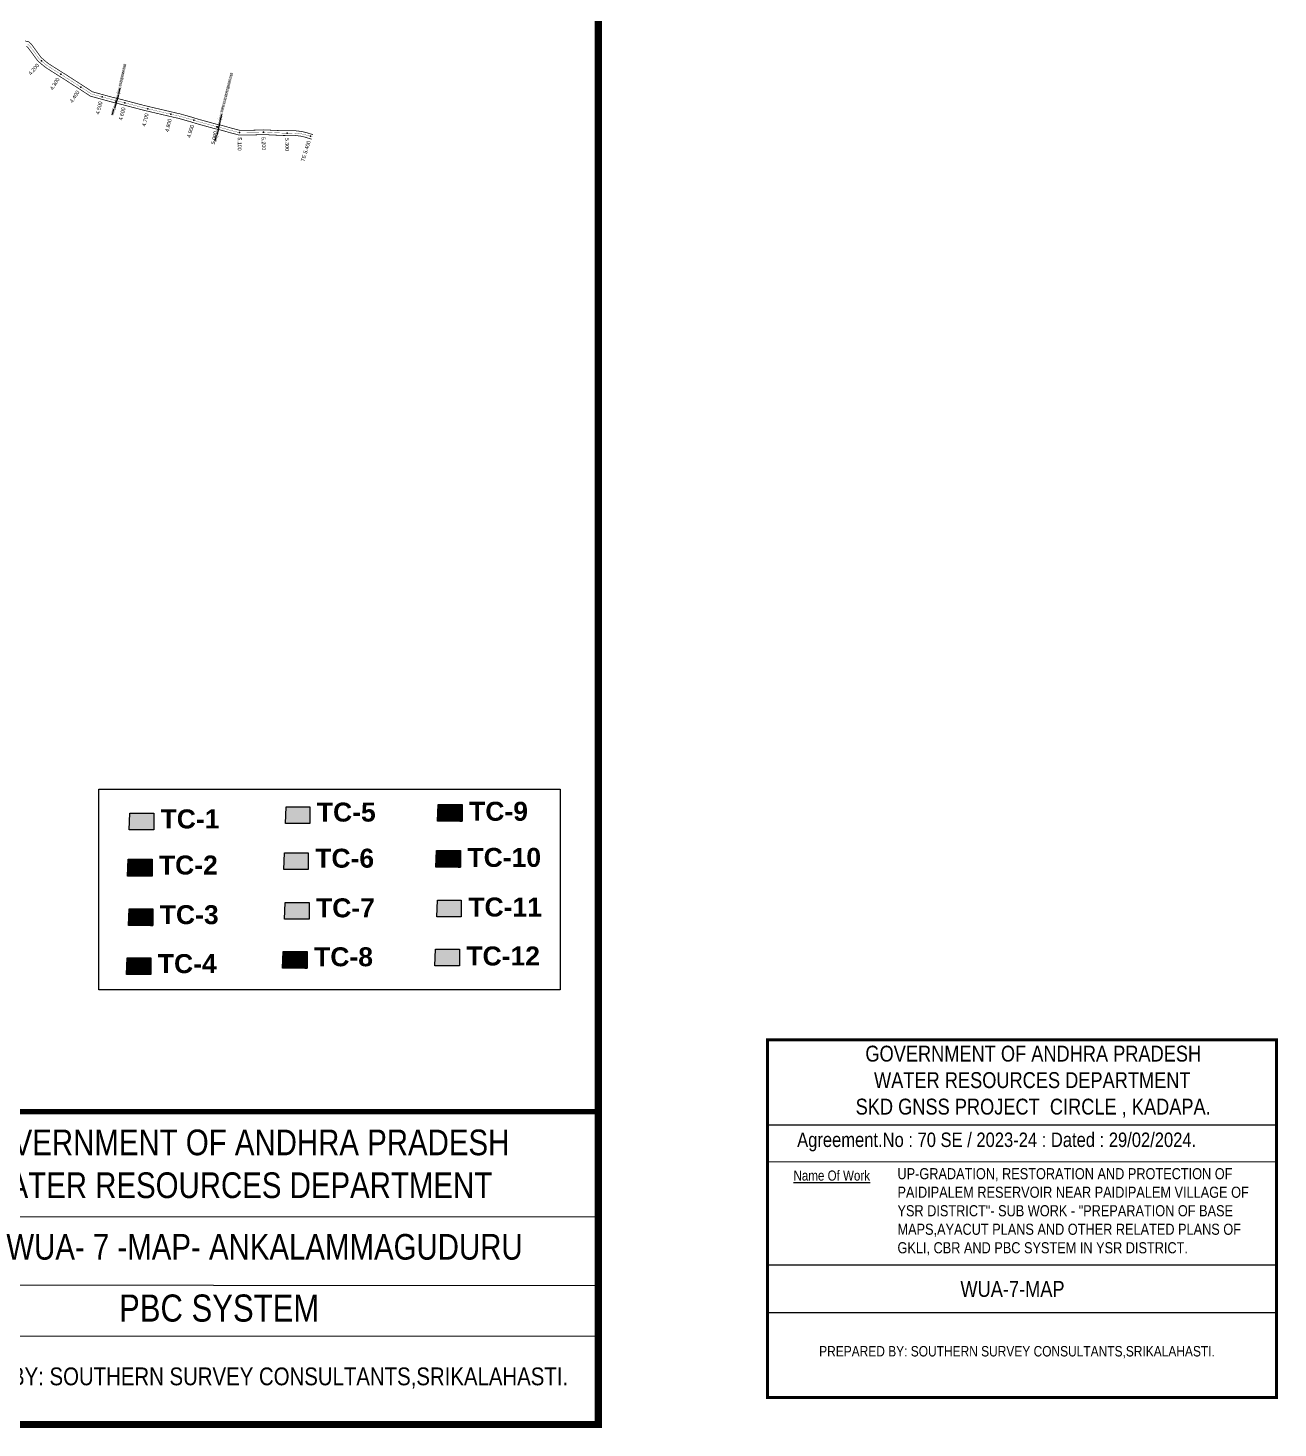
# Model space of a CAD drawing. Header units: inches. Extents: x 191726 to 254104, y 1600078 to 1621862.
# Drawn here: x 202180 to 207453, y 1604349 to 1610253 of the extents above; entities that cross this region are included whole.
import ezdxf
from ezdxf.enums import TextEntityAlignment as Align

# ---------------------------------------------------------------- set-up
doc = ezdxf.new("R2010")
doc.units = ezdxf.units.IN
doc.header["$LTSCALE"] = 15
doc.header["$MEASUREMENT"] = 0
doc.linetypes.add('ACAD_ISO02W100', pattern=[15, 12, -3])
doc.linetypes.add('HIDDEN2', pattern=[0.1875, 0.125, -0.0625])
for name, color, linetype in [('CANAL1', 7, 'Continuous'), ('CS', 134, 'Continuous'), ('CSMark', 72, 'Continuous'), ('FRAME 025', 7, 'Continuous'), ('PAPER SIZE', 5, 'Continuous'), ('PLOTS NO', 7, 'Continuous'), ('STRUCTURE', 5, 'Continuous'), ('TEXT', 1, 'Continuous'), ('text2', 7, 'Continuous'), ('TITLEBLOCK', 7, 'Continuous'), ('WUA-7', 3, 'Continuous')]:
    doc.layers.add(name, color=color, linetype=linetype)
doc.styles.add('ARIALN', font='ARIALN.TTF')
doc.styles.get("Standard").update_dxf_attribs({"font": 'arial.ttf'})
doc.dimstyles.get("Standard").update_dxf_attribs({"dimtxt": 0.18, "dimasz": 0.18, "dimexe": 0.18, "dimexo": 0.0625, "dimgap": 0.09, "dimtad": 0, "dimtih": 1, "dimtoh": 1, "dimdec": 4, "dimzin": 0, "dimdsep": 46, "dimtxsty": 'Standard', "dimcen": 0.09, "dimadec": 0, "dimazin": 0, "dimtfac": 1, "dimtdec": 4, "dimtofl": 0, "dimtmove": 0, "dimatfit": 3, "dimfxl": 1, "dimtolj": 1, "dimtzin": 0, "dimarcsym": 0})
pattern_1 = [(45, (121147.63702, 965221.266024), (-0.0353553390593, 0.0353553390593), [])]

# ---------------------------------------------------------------- blocks, each defined once
blk = doc.blocks.new('SLB')
at = {"layer": 'STRUCTURE'}
h = blk.add_hatch(dxfattribs=at)
h.set_pattern_fill('DOTS', color=6, scale=20, angle=320.37225, style=0)
h.set_pattern_definition([(320.372247934, (-159.4327, -72.9564), (1.2786241598, 0.5641323054), [0, -1.25])])
h.paths.add_polyline_path([(769699.5, 1706871.1), (769699.5, 1706861.1), (769729.1, 1706861.1), (769732.1, 1706863.1), (769792.1, 1706863.1), (769795.1, 1706861.1), (769824.7, 1706861.1), (769824.7, 1706871.1), (769795.1, 1706871.1), (769792.1, 1706869.1), (769732.1, 1706869.1), (769729.1, 1706871.1)])
at = {"layer": 'STRUCTURE', "color": 6, "linetype": 'ACAD_ISO02W100', "ltscale": 0.5, "const_width": 0.5}
for points in [[(769699.5, 1706871.1), (769729.1, 1706871.1)], [(769795.1, 1706871.1), (769824.7, 1706871.1)], [(769699.5, 1706861.1), (769729.1, 1706861.1)], [(769795.1, 1706861.1), (769824.7, 1706861.1)]]:
    blk.add_lwpolyline(points, dxfattribs=at)
at = {"layer": 'STRUCTURE', "color": 6, "const_width": 0.628}
for points in [[(769726.1, 1706877.1), (769726.1, 1706873.1), (769732.1, 1706869.1), (769792.1, 1706869.1), (769798.1, 1706873.1), (769798.1, 1706877.1)], [(769726.1, 1706855.1), (769726.1, 1706859.1), (769732.1, 1706863.1), (769792.1, 1706863.1), (769798.1, 1706859.1), (769798.1, 1706855.1)]]:
    blk.add_lwpolyline(points, dxfattribs=at)
at = {"layer": 'STRUCTURE', "color": 6}
blk.add_lwpolyline([(769732.1, 1706863.1), (769792.1, 1706863.1)], dxfattribs=at)
blk.add_lwpolyline([(769732.1, 1706863.1), (769792.1, 1706863.1)], dxfattribs=at)
at = {"layer": 'STRUCTURE', "color": 0}
blk.add_circle((769762.1, 1706866.1), 1.24, dxfattribs=at)
for points in [[(769703.8, 1706866), (769726.7, 1706866)], [(769818.6, 1706865.8), (769795.7, 1706865.8)]]:
    blk.add_leader(points, dimstyle='Standard', override={"dimasz": 10, "dimgap": 0.09, "dimtad": 0}, dxfattribs=at)

msp = doc.modelspace()

# ---------------------------------------------------------------- hatches: boundary and pattern name
at = {"layer": 'PLOTS NO', "true_color": 0x105689}
h = msp.add_hatch(color=146, dxfattribs=at)
h.dxf.hatch_style = 1
h.paths.add_polyline_path([(203268.5, 1606968.9), (203265.6, 1606898.2), (203369, 1606898.2), (203369, 1606968.9)])
at = {"layer": 'PLOTS NO', "true_color": 0xafd9aa}
h = msp.add_hatch(dxfattribs=at)
h.set_pattern_fill('ANSI31', color=9, scale=0.4)
h.set_pattern_definition(pattern_1)
h.paths.add_polyline_path([(203910.7, 1606978.7), (203907.8, 1606907.9), (204011.2, 1606907.9), (204011.2, 1606978.7)])
at = {"layer": 'PLOTS NO'}
h = msp.add_hatch(color=2, dxfattribs=at)
h.dxf.hatch_style = 1
h.paths.add_polyline_path([(202710.4, 1606871.3), (202710.4, 1606942), (202609.9, 1606942), (202607, 1606871.3)])
at = {"layer": 'PLOTS NO', "true_color": 0xcd6928}
h = msp.add_hatch(dxfattribs=at)
h.set_pattern_fill('ANSI31', color=32, scale=0.4)
h.set_pattern_definition(pattern_1)
h.paths.add_polyline_path([(202603, 1606747.5), (202600.1, 1606676.8), (202703.5, 1606676.8), (202703.5, 1606747.5)])
at = {"layer": 'PLOTS NO', "true_color": 0xc7c8ca}
h = msp.add_hatch(color=9, dxfattribs=at)
h.dxf.hatch_style = 1
h.paths.add_polyline_path([(203261.7, 1606774.5), (203258.8, 1606703.7), (203362.2, 1606703.7), (203362.2, 1606774.5)])
at = {"layer": 'PLOTS NO', "true_color": 0x7aafdf}
h = msp.add_hatch(dxfattribs=at)
h.set_pattern_fill('ANSI31', color=143, scale=0.4)
h.set_pattern_definition(pattern_1)
h.paths.add_polyline_path([(203903.8, 1606784.2), (203900.9, 1606713.5), (204004.4, 1606713.5), (204004.4, 1606784.2)])
at = {"layer": 'PLOTS NO', "true_color": 0x105689}
h = msp.add_hatch(color=146, dxfattribs=at)
h.dxf.hatch_style = 1
h.paths.add_polyline_path([(203265.2, 1606565.2), (203262.3, 1606494.5), (203365.7, 1606494.5), (203365.7, 1606565.2)])
at = {"layer": 'PLOTS NO', "true_color": 0xc7c8ca}
h = msp.add_hatch(color=9, dxfattribs=at)
h.dxf.hatch_style = 1
h.paths.add_polyline_path([(203907.4, 1606574.9), (203904.5, 1606504.2), (204007.9, 1606504.2), (204007.9, 1606574.9)])
at = {"layer": 'PLOTS NO', "true_color": 0x58ba48}
h = msp.add_hatch(dxfattribs=at)
h.set_pattern_fill('ANSI31', color=85, scale=0.4)
h.set_pattern_definition([(45, (121151.17488, 965012.00593), (-0.0353553390593, 0.0353553390593), [])])
h.paths.add_polyline_path([(202606.6, 1606538.3), (202603.7, 1606467.5), (202707.1, 1606467.5), (202707.1, 1606538.3)])
at = {"layer": 'PLOTS NO', "true_color": 0xa953a0}
h = msp.add_hatch(dxfattribs=at)
h.set_pattern_fill('ANSI31', color=215, scale=0.4)
h.set_pattern_definition(pattern_1)
h.paths.add_polyline_path([(202598.3, 1606331.8), (202595.5, 1606261), (202698.9, 1606261), (202698.9, 1606331.8)])
at = {"layer": 'PLOTS NO', "true_color": 0xf7abae}
h = msp.add_hatch(dxfattribs=at)
h.set_pattern_fill('ANSI31', color=241, scale=0.4)
h.set_pattern_definition(pattern_1)
h.paths.add_polyline_path([(203257, 1606358.7), (203254.1, 1606288), (203357.5, 1606288), (203357.5, 1606358.7)])
at = {"layer": 'PLOTS NO', "true_color": 0xfeeab9}
h = msp.add_hatch(color=254, dxfattribs=at)
h.dxf.hatch_style = 1
h.paths.add_polyline_path([(203896.3, 1606297.7), (203999.7, 1606297.7), (203999.7, 1606368.4), (203899.1, 1606368.4)])

# ---------------------------------------------------------------- linework, layer by layer
at = {"layer": 'CANAL1', "color": 200, "const_width": 3}
for points in [[(202168, 1610198.6), (202182.9, 1610195.1), (202194.1, 1610185.3), (202235.2, 1610129.4), (202254.1, 1610112.7), (202268.1, 1610102.1), (202291.4, 1610087.1), (202345.5, 1610053), (202431.8, 1609997.4), (202452.3, 1609983.9), (202457.2, 1609982.7), (202538.6, 1609960.4), (202557.7, 1609956.1), (202564.6, 1609954.3), (202669.8, 1609926.6), (202765, 1609904.2), (202810.5, 1609893.6), (202817.1, 1609892.4), (202871.3, 1609877.1), (202896.6, 1609869.1), (202973.6, 1609847.9), (202990, 1609844.3), (203000.7, 1609841.6), (203036.3, 1609831.4), (203072.7, 1609821.9), (203098.6, 1609822), (203134, 1609822.3), (203175.1, 1609823.7), (203257.1, 1609819.9), (203304.4, 1609820.3), (203320.9, 1609818.4), (203334.9, 1609816.9), (203355.5, 1609811.8), (203382.4, 1609803.4)], [(202173.5, 1610176.7), (202179.4, 1610171.7), (202220.4, 1610115.8), (202241.5, 1610097.2), (202256.6, 1610085.7), (202280.6, 1610070.2), (202334.7, 1610036.1), (202420.9, 1609980.6), (202444.1, 1609965.4), (202452.1, 1609963.4), (202533.8, 1609941), (202553, 1609936.7), (202559.5, 1609934.9), (202665, 1609907.2), (202760.5, 1609884.7), (202806.4, 1609874), (202812.6, 1609872.9), (202865.6, 1609857.9), (202891, 1609850), (202968.9, 1609828.4), (202985.4, 1609824.9), (202995.4, 1609822.3), (203031, 1609812.1), (203070.1, 1609801.9), (203098.8, 1609802), (203134.4, 1609802.4), (203175, 1609803.7), (203256.8, 1609799.9), (203303.3, 1609800.3), (203318.6, 1609798.6), (203331.4, 1609797.1), (203350.2, 1609792.5), (203376.4, 1609784.3)]]:
    msp.add_lwpolyline(points, dxfattribs=at)
at = {"layer": 'CANAL1', "color": 1, "linetype": 'HIDDEN2', "ltscale": 4, "const_width": 1}
msp.add_lwpolyline([(202178.2, 1610185.9), (202186.7, 1610178.5), (202227.8, 1610122.6), (202247.8, 1610105), (202262.3, 1610093.9), (202286, 1610078.7), (202340.1, 1610044.5), (202426.3, 1609989), (202448.2, 1609974.7), (202454.7, 1609973), (202536.2, 1609950.7), (202555.3, 1609946.4), (202562.1, 1609944.6), (202667.4, 1609916.9), (202762.7, 1609894.4), (202808.4, 1609883.8), (202814.8, 1609882.6), (202868.4, 1609867.5), (202893.8, 1609859.5), (202971.2, 1609838.2), (202987.7, 1609834.6), (202998, 1609832), (203033.7, 1609821.8), (203071.4, 1609811.9), (203098.7, 1609812), (203134.2, 1609812.4), (203175.1, 1609813.7), (203257, 1609809.9), (203303.9, 1609810.3), (203319.7, 1609808.5), (203333.2, 1609807), (203352.9, 1609802.2), (203379.4, 1609793.9)], dxfattribs=at)
at = {"layer": 'CS'}
for p in [(202236.4, 1610115), (202318.5, 1610058.2), (202402.7, 1610004.2), (202492.3, 1609962.7), (202589.1, 1609937.5), (202685.9, 1609912.6), (202783.2, 1609889.7), (202879.8, 1609863.9), (202976.1, 1609837.1), (203072.8, 1609811.9), (203172.8, 1609813.6), (203272.7, 1609810), (203371.1, 1609796.5)]:
    msp.add_point(p, dxfattribs=at)
at = {"layer": 'FRAME 025', "lineweight": -3}
msp.add_lwpolyline([(205299.9, 1605627.3), (207449.4, 1605627.3)], dxfattribs=at)
for points, elevation in [([(205301.1, 1605471.3), (207440.6, 1605472.8)], 7.8), ([(201332.6, 1605241.4), (204583.6, 1605239.8)], 25.5), ([(205299.7, 1605037.4), (207440.4, 1605036.3)], 7.8), ([(201334.8, 1604952.1), (204589.2, 1604950.4)], 25.5), ([(205300.7, 1604836.6), (207441.4, 1604835.5)], 7.8), ([(201327.6, 1604737.1), (204583.6, 1604735.4)], 25.5)]:
    msp.add_lwpolyline(points, dxfattribs=dict(at, elevation=elevation))
at = {"layer": 'PAPER SIZE', "color": 5, "const_width": 12.8}
msp.add_lwpolyline([(205298.8, 1605986.2), (207446.1, 1605986.2), (207446.1, 1604477.3), (205298.8, 1604477.3)], close=True, dxfattribs=at)
at = {"layer": 'PAPER SIZE', "color": 5, "const_width": 21.8, "elevation": 10.8}
msp.add_lwpolyline([(201334.1, 1605683.1), (204583.6, 1605683.1), (204583.6, 1604364.4), (201334.1, 1604364.4)], close=True, dxfattribs=at)
at = {"layer": 'PLOTS NO', "color": 2}
for p, q in [((203265.6, 1606898.2), (203268.5, 1606968.9)), ((203268.5, 1606968.9), (203369, 1606968.9)), ((203369, 1606968.9), (203369, 1606898.2)), ((203907.8, 1606907.9), (203910.7, 1606978.7)), ((203910.7, 1606978.7), (204011.2, 1606978.7)), ((204011.2, 1606978.7), (204011.2, 1606907.9)), ((202607, 1606871.3), (202609.9, 1606942)), ((202609.9, 1606942), (202710.4, 1606942)), ((202710.4, 1606942), (202710.4, 1606871.3)), ((204011.2, 1606907.9), (203907.8, 1606907.9)), ((202710.4, 1606871.3), (202607, 1606871.3)), ((203369, 1606898.2), (203265.6, 1606898.2)), ((202600.1, 1606676.8), (202603, 1606747.5)), ((202603, 1606747.5), (202703.5, 1606747.5)), ((202703.5, 1606747.5), (202703.5, 1606676.8)), ((203258.8, 1606703.7), (203261.7, 1606774.5)), ((203261.7, 1606774.5), (203362.2, 1606774.5)), ((203362.2, 1606774.5), (203362.2, 1606703.7)), ((203900.9, 1606713.5), (203903.8, 1606784.2)), ((203903.8, 1606784.2), (204004.4, 1606784.2)), ((204004.4, 1606784.2), (204004.4, 1606713.5)), ((202703.5, 1606676.8), (202600.1, 1606676.8)), ((203362.2, 1606703.7), (203258.8, 1606703.7)), ((204004.4, 1606713.5), (203900.9, 1606713.5)), ((203262.3, 1606494.5), (203265.2, 1606565.2)), ((203265.2, 1606565.2), (203365.7, 1606565.2)), ((203365.7, 1606565.2), (203365.7, 1606494.5)), ((203904.5, 1606504.2), (203907.4, 1606574.9)), ((203907.4, 1606574.9), (204007.9, 1606574.9)), ((204007.9, 1606574.9), (204007.9, 1606504.2)), ((202603.7, 1606467.5), (202606.6, 1606538.3)), ((202606.6, 1606538.3), (202707.1, 1606538.3)), ((202707.1, 1606538.3), (202707.1, 1606467.5)), ((203365.7, 1606494.5), (203262.3, 1606494.5)), ((204007.9, 1606504.2), (203904.5, 1606504.2)), ((202707.1, 1606467.5), (202603.7, 1606467.5)), ((202595.5, 1606261), (202598.3, 1606331.8)), ((202598.3, 1606331.8), (202698.9, 1606331.8)), ((202698.9, 1606331.8), (202698.9, 1606261)), ((203254.1, 1606288), (203257, 1606358.7)), ((203257, 1606358.7), (203357.5, 1606358.7)), ((203357.5, 1606358.7), (203357.5, 1606288)), ((203896.3, 1606297.7), (203899.1, 1606368.4)), ((203899.1, 1606368.4), (203999.7, 1606368.4)), ((203999.7, 1606368.4), (203999.7, 1606297.7)), ((202698.9, 1606261), (202595.5, 1606261)), ((203357.5, 1606288), (203254.1, 1606288)), ((203999.7, 1606297.7), (203896.3, 1606297.7))]:
    msp.add_line(p, q, dxfattribs=at)
at = {"layer": 'text2', "color": 5, "const_width": 30}
msp.add_lwpolyline([(191778.6, 1618532.6), (204585.7, 1618532.6), (204585.7, 1604363.8), (191778.6, 1604363.8)], close=True, dxfattribs=at)
at = {"layer": 'WUA-7', "color": 0, "ltscale": 2}
msp.add_lwpolyline([(202478.3, 1607042.9), (204424.8, 1607042.9), (204424.8, 1606196.7), (202478.3, 1606196.7)], close=True, dxfattribs=at)

# ---------------------------------------------------------------- block references
at = {"layer": 'STRUCTURE', "color": 0}
for p, rotation in [((1634785.7, 403863.7, 100), 74.1737447763823), ((1688490.1, 470012, 100), 76.77557066952183)]:
    msp.add_blockref('SLB', p, dxfattribs=dict(at, rotation=rotation))

# ---------------------------------------------------------------- texts
at = {"layer": 'CSMark', "color": 1}
for s, rotation, p in [('4.200', 48.53491, (202223.2, 1610100)), ('4.300', 57.7476, (202307.8, 1610041.3)), ('4.400', 57.23238, (202391.8, 1609987.4)), ('4.500', 74.69299, (202487, 1609943.4)), ('4.600', 75.28174, (202584, 1609918.2)), ('4.700', 76.71154, (202681.3, 1609893.1)), ('4.800', 76.90578, (202778.7, 1609870.2)), ('4.900', 72.6176, (202873.8, 1609844.8)), ('5.000', 77.81419, (202971.9, 1609817.5)), ('TE 5.400', 72.62851, (203365.1, 1609777.4))]:
    msp.add_text(s, height=16, rotation=rotation, dxfattribs=at).set_placement(p, align=Align.MIDDLE_RIGHT)
for s, rotation, p in [('5.100', 270.21036, (203072.9, 1609791.9)), ('5.200', 271.90965, (203173.5, 1609793.6)), ('5.300', 270.49864, (203272.9, 1609790))]:
    msp.add_text(s, height=16, rotation=rotation, dxfattribs=at).set_placement(p, align=Align.MIDDLE_LEFT)
at = {"layer": 'PLOTS NO', "color": 1, "char_height": 0.08, "attachment_point": 1}
for insert in [(202772.4, 1606910.5), (203431.1, 1606937.5), (204073.2, 1606947.2)]:
    msp.add_mtext_dynamic_manual_height_columns('TC-1', width=320.576, gutter_width=1, heights=[0], dxfattribs=dict(at, insert=insert))
at = {"layer": 'PLOTS NO', "color": 1, "char_height": 0.08, "width": 5.485, "attachment_point": 1}
for insert in [(203455.4, 1606932), (204097.5, 1606941.7), (202796.7, 1606905.1)]:
    msp.add_mtext(' TC-1', dxfattribs=dict(at, insert=insert))
at = {"layer": 'STRUCTURE', "color": 5, "char_height": 10, "attachment_point": 1, "bg_fill": 1, "box_fill_scale": 1.1, "bg_fill_color": 7, "bg_fill_true_color": 16777215, "bg_fill_transparency": 0}
for s, insert, width, rotation in [('SLB@KM4.560', (202563.1, 1610008.3), 96.041, 77.23086), ('PIPE CULVERT@KM5.010', (202992.3, 1609899.5), 170.448, 75.64775)]:
    msp.add_mtext(s, dxfattribs=dict(at, insert=insert, width=width, rotation=rotation))
at = {"layer": 'TEXT', "char_height": 80, "width": 688.901, "attachment_point": 1}
for s, insert in [('{\\fArial|b1|i0|c0|p34;\\C1;TC-5}', (203398.5, 1606986.3)), ('{\\fArial|b1|i0|c0|p34;\\C1;TC-9}', (204040.7, 1606989.8)), ('{\\fArial|b1|i0|c0|p34;\\C1;TC-1}', (202739.3, 1606957.6)), ('{\\fArial|b1|i0|c0|p34;\\C1;TC-6}', (203391.7, 1606791.9)), ('{\\fArial|b1|i0|c0|p34;\\C1;TC-10}', (204033.8, 1606795.3)), ('{\\fArial|b1|i0|c0|p34;\\C1;TC-2}', (202732.5, 1606763.1)), ('{\\fArial|b1|i0|c0|p34;\\C1;TC-3}', (202736, 1606553.8)), ('{\\fArial|b1|i0|c0|p34;\\C1;TC-7}', (203395.2, 1606582.6)), ('{\\fArial|b1|i0|c0|p34;\\C1;TC-11}', (204037.4, 1606586)), ('{\\fArial|b1|i0|c0|p34;\\C1;TC-8}', (203387, 1606376.1)), ('{\\fArial|b1|i0|c0|p34;\\C1;TC-12}', (204029.1, 1606379.5)), ('{\\fArial|b1|i0|c0|p34;\\C1;TC-4}', (202727.8, 1606347.3))]:
    msp.add_mtext(s, dxfattribs=dict(at, insert=insert))
at = {"layer": 'TITLEBLOCK', "extrusion": (0.000201441, 0.004807, 0.999988), "style": 'ARIALN'}
msp.add_text('%%UName Of Work', height=42.584, rotation=359.99994, dxfattribs=at).set_placement((205409.1, 1605373.4, 7760.3))
at = {"layer": 'TITLEBLOCK', "extrusion": (0.000201441, 0.004807, 0.999988), "attachment_point": 1, "text_direction": (1, -1e-06, -0.000201), "style": 'ARIALN'}
for s, insert, char_height, width in [('\\pi76.95954;GOVERNMENT OF ANDHRA PRADESH  \\P\\pi113.42981;WATER RESOURCES DEPARTMENT      \\P\\pi35.96192;SKD GNSS PROJECT  CIRCLE , KADAPA.', (205635.1, 1605961.2, -10.3), 67.041, 1559.682), ('\\pi61.72659;GOVERNMENT OF ANDHRA PRADESH  \\P\\pi120.64365;WATER RESOURCES DEPARTMENT      ', (201860.6, 1605607.4, -3.6), 108.304, 2394.438), ('Agreement.No : 70 SE / 2023-24 : Dated : 29/02/2024.', (205424.3, 1605594.8, -3.4), 60.895, 1965.601), ('UP-GRADATION, RESTORATION AND PROTECTION OF PAIDIPALEM RESERVOIR NEAR PAIDIPALEM VILLAGE OF YSR DISTRICT"- SUB WORK - "PREPARATION OF BASE MAPS,AYACUT PLANS AND OTHER RELATED PLANS OF GKLI, CBR AND PBC SYSTEM IN YSR DISTRICT.', (205847.5, 1605444.7, -2.1), 46.842, 1512.001), ('WUA- 7 -MAP- ANKALAMMAGUDURU', (202088.9, 1605167, -5.2), 108.304, 2660.487), ('\\pi562.36863;WUA-7-MAP', (205550.6, 1604968.8, -10.3), 67.041, 1559.682), ('\\pi918.01569;PBC SYSTEM', (201646.3, 1604911.8, -5.2), 114.358, 2660.487), ('PREPARED BY: SOUTHERN SURVEY CONSULTANTS,SRIKALAHASTI.', (205517.2, 1604694.5, -7.6), 44, 1910.891), ('PREPARED BY: SOUTHERN SURVEY CONSULTANTS,SRIKALAHASTI.', (201611.7, 1604604, -0.6), 75.055, 3259.575)]:
    msp.add_mtext(s, dxfattribs=dict(at, insert=insert, char_height=char_height, width=width))

doc.saveas('drawing.dxf')
